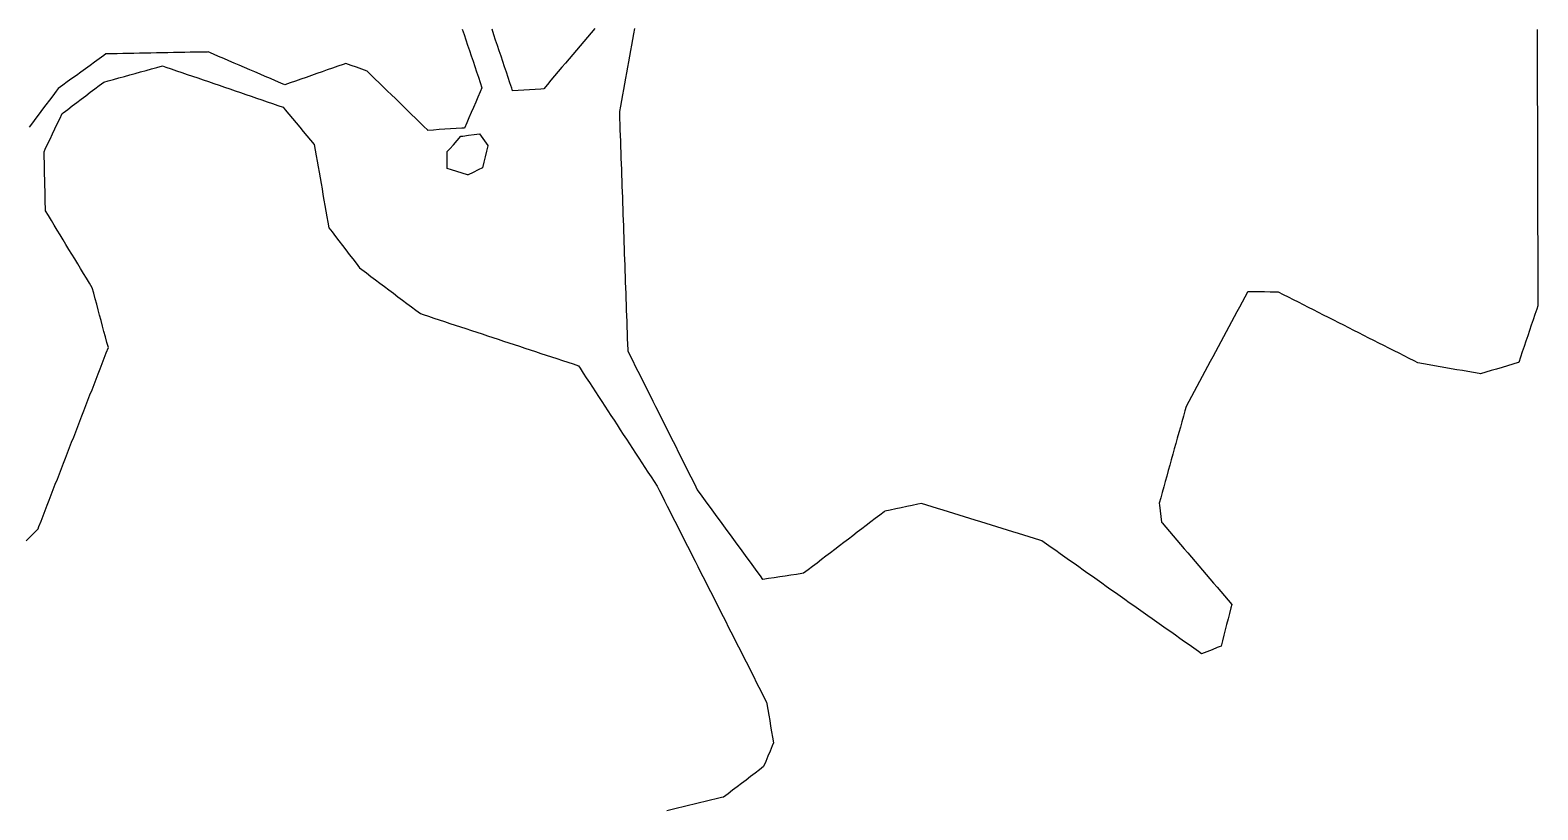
# Model space of a CAD drawing. Header units: millimetres. Extents: x 0 to 2762, y 6 to 2482.
# Drawn here: x 568.8 to 836.3, y 2108.5 to 2246.8 of the extents above; entities that cross this region are included whole.
import ezdxf

# ---------------------------------------------------------------- set-up
doc = ezdxf.new("R2010")
doc.units = ezdxf.units.MM
for name, color, linetype in [('ALL_HOLES', 1, 'Continuous'), ('ALL_ISLANDS', 7, 'Continuous'), ('OUTLINE_ISLAND_01', 7, 'Continuous'), ('OUTLINE_ISLAND_01_HOLE_147', 1, 'Continuous')]:
    doc.layers.add(name, color=color, linetype=linetype)

msp = doc.modelspace()

# ---------------------------------------------------------------- linework, layer by layer
at = {"layer": 'ALL_HOLES'}
msp.add_lwpolyline([(642.8152, 2222.2223), (642.8152, 2223.2223), (642.8152, 2224.2223), (642.8152, 2225.2223), (643.2406, 2225.7013), (643.9047, 2226.4489), (644.5688, 2227.1966), (645.2329, 2227.9442), (645.5709, 2227.9881), (646.5626, 2228.1168), (647.5542, 2228.2455), (648.5459, 2228.3742), (648.8435, 2227.9578), (649.425, 2227.1442), (650.0064, 2226.3306), (649.9881, 2226.2533), (649.7568, 2225.2804), (649.5256, 2224.3075), (649.2944, 2223.3346), (649.0631, 2222.3617), (648.2929, 2221.9868), (647.3937, 2221.5491), (646.4946, 2221.1115), (646.4145, 2221.1357), (645.4572, 2221.4247), (644.4998, 2221.7137), (643.5425, 2222.0027)], close=True, dxfattribs=at)
at = {"layer": 'ALL_ISLANDS'}
for points in [[(645.4759, 2246.974), (645.7926, 2246.0255), (646.1094, 2245.077), (646.4262, 2244.1285), (646.7429, 2243.18), (647.0597, 2242.2315), (647.3764, 2241.283), (647.6932, 2240.3345), (648.01, 2239.386), (648.3267, 2238.4375), (648.6435, 2237.489), (648.9603, 2236.5405), (648.6505, 2235.8248), (648.2532, 2234.9071), (647.856, 2233.9894), (647.4587, 2233.0717), (647.0615, 2232.154), (646.6642, 2231.2363), (646.267, 2230.3186), (645.8697, 2229.4009), (645.3719, 2229.37), (644.3738, 2229.3082), (643.3757, 2229.2463), (642.3777, 2229.1844), (641.3796, 2229.1226), (640.3815, 2229.0607), (639.3834, 2228.9989), (639.3384, 2229.0426), (638.6213, 2229.7397), (637.9043, 2230.4367), (637.1872, 2231.1337), (636.4702, 2231.8307), (635.7532, 2232.5278), (635.0361, 2233.2248), (634.3191, 2233.9218), (633.602, 2234.6189), (632.885, 2235.3159), (632.1679, 2236.0129), (631.4509, 2236.71), (630.7339, 2237.407), (630.0168, 2238.104), (629.2998, 2238.801), (628.5827, 2239.4981), (628.5824, 2239.4982), (627.6421, 2239.8386), (626.7019, 2240.1791), (625.7616, 2240.5195), (624.8213, 2240.8599), (624.3618, 2240.6998), (623.4175, 2240.3707), (622.4732, 2240.0415), (621.5289, 2239.7124), (620.5847, 2239.3833), (619.6404, 2239.0542), (618.6961, 2238.7251), (617.7518, 2238.3959), (616.8075, 2238.0668), (615.8632, 2237.7377), (614.9189, 2237.4086), (613.9746, 2237.0795), (613.2677, 2237.3824), (612.3485, 2237.7762), (611.4293, 2238.17), (610.5102, 2238.5639), (609.591, 2238.9577), (608.6718, 2239.3515), (607.7526, 2239.7454), (606.8334, 2240.1392), (605.9142, 2240.5331), (604.9951, 2240.9269), (604.0759, 2241.3207), (603.1567, 2241.7146), (602.2375, 2242.1084), (601.3183, 2242.5022), (600.3992, 2242.8961), (600.2172, 2242.8927), (599.2174, 2242.874), (598.2176, 2242.8553), (597.2177, 2242.8367), (596.2179, 2242.818), (595.2181, 2242.7993), (594.2183, 2242.7806), (593.2184, 2242.762), (592.2186, 2242.7433), (591.2188, 2242.7246), (590.219, 2242.706), (589.2191, 2242.6873), (588.2193, 2242.6686), (587.2195, 2242.6499), (586.2197, 2242.6313), (585.2198, 2242.6126), (584.22, 2242.5939), (583.2202, 2242.5752), (582.2204, 2242.5566), (581.8532, 2242.2891), (581.0449, 2241.7004), (580.2367, 2241.1116), (579.4284, 2240.5228), (578.6201, 2239.934), (577.8118, 2239.3452), (577.0035, 2238.7564), (576.1952, 2238.1676), (575.3869, 2237.5788), (574.5786, 2236.99), (573.7704, 2236.4012), (573.4113, 2235.925), (572.8094, 2235.1264), (572.2074, 2234.3279), (571.6055, 2233.5294), (571.0035, 2232.7309), (570.4015, 2231.9323), (569.7996, 2231.1338), (569.1976, 2230.3353), (568.5957, 2229.5367)], [(668.9658, 2247.0485), (668.3198, 2246.2852), (667.6738, 2245.5219), (667.0278, 2244.7585), (666.3818, 2243.9952), (665.7358, 2243.2318), (665.0898, 2242.4685), (664.4438, 2241.7052), (663.7978, 2240.9418), (663.1518, 2240.1785), (662.5058, 2239.4151), (661.8598, 2238.6518), (661.2138, 2237.8885), (660.5678, 2237.1251), (659.9218, 2236.3618), (659.4025, 2236.3302), (658.4043, 2236.2695), (657.4062, 2236.2088), (656.408, 2236.1481), (655.4098, 2236.0874), (654.4117, 2236.0267), (654.2562, 2236.4897), (653.9379, 2237.4377), (653.6197, 2238.3857), (653.3014, 2239.3337), (652.9831, 2240.2817), (652.6648, 2241.2297), (652.3465, 2242.1777), (652.0282, 2243.1257), (651.71, 2244.0737), (651.3917, 2245.0217), (651.0734, 2245.9697), (650.7551, 2246.9177)], [(836.1874, 2246.8962), (836.19, 2245.8962), (836.1925, 2244.8962), (836.1951, 2243.8962), (836.1977, 2242.8962), (836.2003, 2241.8962), (836.2029, 2240.8962), (836.2055, 2239.8962), (836.208, 2238.8962), (836.2106, 2237.8962), (836.2132, 2236.8962), (836.2158, 2235.8962), (836.2184, 2234.8962), (836.2209, 2233.8962), (836.2235, 2232.8962), (836.2261, 2231.8962), (836.2287, 2230.8962), (836.2313, 2229.8962), (836.2338, 2228.8962), (836.2364, 2227.8962), (836.239, 2226.8962), (836.2416, 2225.8962), (836.2442, 2224.8962), (836.2467, 2223.8962), (836.2493, 2222.8962), (836.2519, 2221.8962), (836.2545, 2220.8962), (836.2571, 2219.8962), (836.2596, 2218.8963), (836.2622, 2217.8963), (836.2648, 2216.8963), (836.2674, 2215.8963), (836.27, 2214.8963), (836.2725, 2213.8963), (836.2751, 2212.8963), (836.2777, 2211.8963), (836.2803, 2210.8963), (836.2829, 2209.8963), (836.2854, 2208.8963), (836.288, 2207.8963), (836.2906, 2206.8963), (836.2932, 2205.8963), (836.2958, 2204.8963), (836.2983, 2203.8963), (836.3009, 2202.8963), (836.3035, 2201.8963), (836.3061, 2200.8963), (836.3087, 2199.8963), (836.3112, 2198.8963), (836.3138, 2197.8963), (836.111, 2197.2951), (835.7912, 2196.3476), (835.4715, 2195.4001), (835.1517, 2194.4526), (834.832, 2193.5051), (834.5122, 2192.5576), (834.1925, 2191.6101), (833.8727, 2190.6626), (833.553, 2189.7151), (833.2332, 2188.7676), (832.9135, 2187.8201), (832.8363, 2187.7974), (831.8771, 2187.5147), (830.9178, 2187.232), (829.9586, 2186.9494), (828.9994, 2186.6667), (828.0402, 2186.3841), (827.081, 2186.1014), (826.1217, 2185.8188), (825.8811, 2185.8607), (824.8959, 2186.0323), (823.9108, 2186.204), (822.9256, 2186.3756), (821.9405, 2186.5472), (820.9553, 2186.7189), (819.9701, 2186.8905), (818.985, 2187.0622), (817.9998, 2187.2338), (817.0147, 2187.4054), (816.0295, 2187.5771), (815.0443, 2187.7487), (814.3602, 2188.0956), (813.4683, 2188.5478), (812.5764, 2189), (811.6845, 2189.4522), (810.7926, 2189.9044), (809.9007, 2190.3566), (809.0088, 2190.8089), (808.1169, 2191.2611), (807.2249, 2191.7133), (806.333, 2192.1655), (805.4411, 2192.6177), (804.5492, 2193.0699), (803.6573, 2193.5221), (802.7654, 2193.9743), (801.8735, 2194.4266), (800.9816, 2194.8788), (800.0897, 2195.331), (799.1978, 2195.7832), (798.3059, 2196.2354), (797.4139, 2196.6876), (796.522, 2197.1398), (795.6301, 2197.5921), (794.7382, 2198.0443), (793.8463, 2198.4965), (792.9544, 2198.9487), (792.0625, 2199.4009), (791.1706, 2199.8531), (790.2787, 2200.3053), (789.8294, 2200.311), (788.8294, 2200.3238), (787.8295, 2200.3365), (786.8296, 2200.3492), (785.8297, 2200.3619), (784.8298, 2200.3746), (784.7925, 2200.3052), (784.3194, 2199.4243), (783.8462, 2198.5433), (783.3731, 2197.6623), (782.8999, 2196.7813), (782.4268, 2195.9003), (781.9536, 2195.0193), (781.4805, 2194.1383), (781.0074, 2193.2573), (780.5342, 2192.3764), (780.0611, 2191.4954), (779.5879, 2190.6144), (779.1148, 2189.7334), (778.6416, 2188.8524), (778.1685, 2187.9714), (777.6954, 2187.0904), (777.2222, 2186.2095), (776.7491, 2185.3285), (776.2759, 2184.4475), (775.8028, 2183.5665), (775.3296, 2182.6855), (774.8565, 2181.8045), (774.3834, 2180.9235), (773.9102, 2180.0426), (773.6872, 2179.2415), (773.4191, 2178.2782), (773.1509, 2177.3148), (772.8827, 2176.3514), (772.6145, 2175.388), (772.3464, 2174.4247), (772.0782, 2173.4613), (771.81, 2172.4979), (771.5419, 2171.5346), (771.2737, 2170.5712), (771.0055, 2169.6078), (770.7373, 2168.6444), (770.4692, 2167.6811), (770.201, 2166.7177), (769.9328, 2165.7543), (769.6647, 2164.791), (769.3965, 2163.8276), (769.1283, 2162.8642), (769.173, 2162.4967), (769.2938, 2161.504), (769.4146, 2160.5113), (769.5353, 2159.5186), (769.6688, 2159.3621), (770.3173, 2158.6009), (770.9659, 2157.8397), (771.6144, 2157.0785), (772.263, 2156.3174), (772.9115, 2155.5562), (773.5601, 2154.795), (774.2086, 2154.0339), (774.8572, 2153.2727), (775.5057, 2152.5115), (776.1543, 2151.7503), (776.8028, 2150.9892), (777.4514, 2150.228), (778.0999, 2149.4668), (778.7485, 2148.7057), (779.397, 2147.9445), (780.0456, 2147.1833), (780.6941, 2146.4221), (781.3427, 2145.661), (781.9912, 2144.8998), (781.8354, 2144.2858), (781.5895, 2143.3165), (781.3436, 2142.3472), (781.0977, 2141.3779), (780.8517, 2140.4086), (780.6058, 2139.4393), (780.3599, 2138.47), (780.114, 2137.5008), (779.441, 2137.2422), (778.5076, 2136.8835), (777.5741, 2136.5248), (776.6407, 2136.1661), (776.0783, 2136.5634), (775.2615, 2137.1405), (774.4448, 2137.7175), (773.6281, 2138.2946), (772.8114, 2138.8716), (771.9947, 2139.4487), (771.178, 2140.0257), (770.3613, 2140.6028), (769.5446, 2141.1798), (768.7278, 2141.7569), (767.9111, 2142.3339), (767.0944, 2142.9109), (766.2777, 2143.488), (765.461, 2144.065), (764.6443, 2144.6421), (763.8276, 2145.2191), (763.0109, 2145.7962), (762.1942, 2146.3732), (761.3774, 2146.9503), (760.5607, 2147.5273), (759.744, 2148.1044), (758.9273, 2148.6814), (758.1106, 2149.2585), (757.2939, 2149.8355), (756.4772, 2150.4125), (755.6605, 2150.9896), (754.8437, 2151.5666), (754.027, 2152.1437), (753.2103, 2152.7207), (752.3936, 2153.2978), (751.5769, 2153.8748), (750.7602, 2154.4519), (749.9435, 2155.0289), (749.1268, 2155.606), (748.3101, 2156.183), (747.9569, 2156.2929), (747.0021, 2156.5901), (746.0472, 2156.8872), (745.0924, 2157.1843), (744.1376, 2157.4815), (743.1827, 2157.7786), (742.2279, 2158.0758), (741.2731, 2158.3729), (740.3182, 2158.6701), (739.3634, 2158.9672), (738.4086, 2159.2643), (737.4537, 2159.5615), (736.4989, 2159.8586), (735.5441, 2160.1558), (734.5892, 2160.4529), (733.6344, 2160.7501), (732.6796, 2161.0472), (731.7247, 2161.3443), (730.7699, 2161.6415), (729.8151, 2161.9386), (728.8602, 2162.2358), (727.9054, 2162.5329), (726.9506, 2162.8301), (726.2996, 2162.6905), (725.3218, 2162.481), (724.3441, 2162.2714), (723.3663, 2162.0619), (722.3885, 2161.8523), (721.4107, 2161.6427), (720.4329, 2161.4332), (720.334, 2161.3576), (719.5395, 2160.7504), (718.745, 2160.1432), (717.9504, 2159.536), (717.1559, 2158.9287), (716.3614, 2158.3215), (715.5668, 2157.7143), (714.7723, 2157.1071), (713.9778, 2156.4998), (713.1832, 2155.8926), (712.3887, 2155.2854), (711.5942, 2154.6782), (710.7997, 2154.0709), (710.0051, 2153.4637), (709.2106, 2152.8565), (708.4161, 2152.2493), (707.6215, 2151.6421), (706.827, 2151.0348), (706.0325, 2150.4276), (705.7468, 2150.3853), (704.7576, 2150.2388), (703.7684, 2150.0923), (702.7792, 2149.9457), (701.79, 2149.7992), (700.8008, 2149.6527), (699.8116, 2149.5062), (698.8224, 2149.3597), (698.3766, 2149.9699), (697.7867, 2150.7774), (697.1968, 2151.5848), (696.6069, 2152.3923), (696.0169, 2153.1998), (695.427, 2154.0072), (694.8371, 2154.8147), (694.2472, 2155.6222), (693.6573, 2156.4297), (693.0674, 2157.2371), (692.4775, 2158.0446), (691.8876, 2158.8521), (691.2977, 2159.6596), (690.7078, 2160.467), (690.1179, 2161.2745), (689.528, 2162.082), (688.9381, 2162.8894), (688.3482, 2163.6969), (687.7583, 2164.5044), (687.1684, 2165.3119), (686.9828, 2165.6823), (686.5348, 2166.5764), (686.0869, 2167.4705), (685.639, 2168.3645), (685.1911, 2169.2586), (684.7431, 2170.1527), (684.2952, 2171.0467), (683.8473, 2171.9408), (683.3994, 2172.8349), (682.9514, 2173.729), (682.5035, 2174.623), (682.0556, 2175.5171), (681.6077, 2176.4112), (681.1597, 2177.3052), (680.7118, 2178.1993), (680.2639, 2179.0934), (679.816, 2179.9875), (679.368, 2180.8815), (678.9201, 2181.7756), (678.4722, 2182.6697), (678.0243, 2183.5637), (677.5763, 2184.4578), (677.1284, 2185.3519), (676.6805, 2186.246), (676.2326, 2187.14), (675.7847, 2188.0341), (675.3367, 2188.9282), (674.8888, 2189.8222), (674.8794, 2190.0906), (674.8445, 2191.09), (674.8095, 2192.0894), (674.7745, 2193.0888), (674.7396, 2194.0882), (674.7046, 2195.0876), (674.6697, 2196.0869), (674.6347, 2197.0863), (674.5998, 2198.0857), (674.5648, 2199.0851), (674.5299, 2200.0845), (674.4949, 2201.0839), (674.4599, 2202.0833), (674.425, 2203.0827), (674.39, 2204.0821), (674.3551, 2205.0814), (674.3201, 2206.0808), (674.2852, 2207.0802), (674.2502, 2208.0796), (674.2152, 2209.079), (674.1803, 2210.0784), (674.1453, 2211.0778), (674.1104, 2212.0772), (674.0754, 2213.0766), (674.0405, 2214.0759), (674.0055, 2215.0753), (673.9706, 2216.0747), (673.9356, 2217.0741), (673.9006, 2218.0735), (673.8657, 2219.0729), (673.8307, 2220.0723), (673.7958, 2221.0717), (673.7608, 2222.0711), (673.7259, 2223.0704), (673.6909, 2224.0698), (673.6559, 2225.0692), (673.621, 2226.0686), (673.586, 2227.068), (673.5511, 2228.0674), (673.5161, 2229.0668), (673.4812, 2230.0662), (673.4462, 2231.0656), (673.4113, 2232.0649), (673.4571, 2232.3211), (673.6331, 2233.3055), (673.8091, 2234.2899), (673.9851, 2235.2743), (674.1611, 2236.2587), (674.3371, 2237.243), (674.5131, 2238.2274), (674.6891, 2239.2118), (674.8651, 2240.1962), (675.0411, 2241.1806), (675.2172, 2242.165), (675.3932, 2243.1494), (675.5692, 2244.1338), (675.7452, 2245.1182), (675.9212, 2246.1025), (676.0972, 2247.0869)], [(568.1057, 2156.1955), (568.8055, 2156.9098), (569.5053, 2157.6242), (570.2051, 2158.3385), (570.3686, 2158.7597), (570.7305, 2159.6919), (571.0924, 2160.6241), (571.4544, 2161.5563), (571.8163, 2162.4885), (572.1782, 2163.4207), (572.5401, 2164.3529), (572.9021, 2165.2851), (573.264, 2166.2173), (573.6259, 2167.1495), (573.9878, 2168.0817), (574.3498, 2169.0139), (574.7117, 2169.9462), (575.0736, 2170.8784), (575.4356, 2171.8106), (575.7975, 2172.7428), (576.1594, 2173.675), (576.5213, 2174.6072), (576.8833, 2175.5394), (577.2452, 2176.4716), (577.6071, 2177.4038), (577.969, 2178.336), (578.331, 2179.2682), (578.6929, 2180.2004), (579.0548, 2181.1326), (579.4168, 2182.0648), (579.7787, 2182.997), (580.1406, 2183.9293), (580.5025, 2184.8615), (580.8645, 2185.7937), (581.2264, 2186.7259), (581.5883, 2187.6581), (581.9502, 2188.5903), (582.3122, 2189.5225), (582.6741, 2190.4547), (582.4208, 2191.3982), (582.1614, 2192.364), (581.9021, 2193.3298), (581.6428, 2194.2956), (581.3835, 2195.2613), (581.1242, 2196.2271), (580.8648, 2197.1929), (580.6055, 2198.1587), (580.3462, 2199.1245), (580.0869, 2200.0903), (579.8276, 2201.0561), (579.3097, 2201.909), (578.7908, 2202.7638), (578.2719, 2203.6187), (577.7529, 2204.4735), (577.234, 2205.3283), (576.715, 2206.1831), (576.1961, 2207.0379), (575.6771, 2207.8927), (575.1582, 2208.7475), (574.6392, 2209.6023), (574.1203, 2210.4571), (573.6013, 2211.3119), (573.0824, 2212.1667), (572.5634, 2213.0215), (572.0445, 2213.8763), (571.5255, 2214.7311), (571.5138, 2215.2205), (571.4897, 2216.2202), (571.4657, 2217.2199), (571.4417, 2218.2196), (571.4176, 2219.2193), (571.3936, 2220.219), (571.3695, 2221.2187), (571.3455, 2222.2184), (571.3215, 2223.2182), (571.2974, 2224.2179), (571.2734, 2225.2176), (571.4737, 2225.6404), (571.9019, 2226.5442), (572.33, 2227.4479), (572.7581, 2228.3516), (573.1862, 2229.2553), (573.6144, 2230.159), (574.0425, 2231.0627), (574.4706, 2231.9665), (574.677, 2232.1227), (575.4742, 2232.7263), (576.2715, 2233.33), (577.0688, 2233.9336), (577.866, 2234.5373), (578.6633, 2235.1409), (579.4605, 2235.7445), (580.2578, 2236.3482), (581.055, 2236.9518), (581.8523, 2237.5555), (582.6247, 2237.7694), (583.5884, 2238.0364), (584.5521, 2238.3034), (585.5158, 2238.5704), (586.4795, 2238.8373), (587.4432, 2239.1043), (588.4069, 2239.3713), (589.3706, 2239.6383), (590.3343, 2239.9052), (591.298, 2240.1722), (592.2617, 2240.4392), (592.883, 2240.2267), (593.8292, 2239.903), (594.7754, 2239.5794), (595.7215, 2239.2558), (596.6677, 2238.9322), (597.6139, 2238.6085), (598.5601, 2238.2849), (599.5063, 2237.9613), (600.4525, 2237.6377), (601.3987, 2237.314), (602.3448, 2236.9904), (603.291, 2236.6668), (604.2372, 2236.3431), (605.1834, 2236.0195), (606.1296, 2235.6959), (607.0758, 2235.3723), (608.0219, 2235.0486), (608.9681, 2234.725), (609.9143, 2234.4014), (610.8605, 2234.0777), (611.8067, 2233.7541), (612.7529, 2233.4305), (613.699, 2233.1069), (614.072, 2232.6573), (614.7106, 2231.8877), (615.3491, 2231.1181), (615.9876, 2230.3485), (616.6262, 2229.579), (617.2647, 2228.8094), (617.9032, 2228.0398), (618.5418, 2227.2702), (619.1803, 2226.5006), (619.1845, 2226.4769), (619.3593, 2225.4923), (619.5342, 2224.5077), (619.709, 2223.5231), (619.8839, 2222.5385), (620.0587, 2221.5539), (620.2335, 2220.5693), (620.4084, 2219.5847), (620.5832, 2218.6001), (620.7581, 2217.6155), (620.9329, 2216.6309), (621.1077, 2215.6463), (621.2826, 2214.6617), (621.4574, 2213.6771), (621.6322, 2212.6925), (621.8071, 2211.7079), (622.3739, 2210.9692), (622.9827, 2210.1758), (623.5915, 2209.3825), (624.2002, 2208.5891), (624.809, 2207.7958), (625.4177, 2207.0024), (626.0265, 2206.209), (626.6352, 2205.4157), (627.244, 2204.6223), (627.6675, 2204.3035), (628.4664, 2203.702), (629.2653, 2203.1005), (630.0642, 2202.499), (630.8631, 2201.8976), (631.662, 2201.2961), (632.4609, 2200.6946), (633.2598, 2200.0932), (634.0587, 2199.4917), (634.8576, 2198.8902), (635.6565, 2198.2888), (636.4554, 2197.6873), (637.2543, 2197.0858), (638.0532, 2196.4844), (638.5336, 2196.3261), (639.4835, 2196.0134), (640.4333, 2195.7006), (641.3831, 2195.3878), (642.3329, 2195.075), (643.2828, 2194.7622), (644.2326, 2194.4494), (645.1824, 2194.1366), (646.1322, 2193.8238), (647.082, 2193.511), (648.0319, 2193.1982), (648.9817, 2192.8855), (649.9315, 2192.5727), (650.8813, 2192.2599), (651.8312, 2191.9471), (652.781, 2191.6343), (653.7308, 2191.3215), (654.6806, 2191.0087), (655.6304, 2190.6959), (656.5803, 2190.3831), (657.5301, 2190.0703), (658.4799, 2189.7576), (659.4297, 2189.4448), (660.3796, 2189.132), (661.3294, 2188.8192), (662.2792, 2188.5064), (663.229, 2188.1936), (664.1788, 2187.8808), (665.1287, 2187.568), (666.0785, 2187.2552), (666.3834, 2186.7884), (666.9303, 2185.9512), (667.4772, 2185.114), (668.0241, 2184.2768), (668.571, 2183.4396), (669.1179, 2182.6025), (669.6648, 2181.7653), (670.2117, 2180.9281), (670.7586, 2180.0909), (671.3055, 2179.2537), (671.8524, 2178.4165), (672.3993, 2177.5793), (672.9462, 2176.7421), (673.4932, 2175.9049), (674.0401, 2175.0677), (674.587, 2174.2305), (675.1339, 2173.3933), (675.6808, 2172.5561), (676.2277, 2171.7189), (676.7746, 2170.8817), (677.3215, 2170.0445), (677.8684, 2169.2073), (678.4153, 2168.3701), (678.9622, 2167.5329), (679.5091, 2166.6957), (680.056, 2165.8585), (680.4682, 2165.0451), (680.9202, 2164.1531), (681.3723, 2163.2611), (681.8243, 2162.3691), (682.2763, 2161.4771), (682.7284, 2160.5851), (683.1804, 2159.6931), (683.6325, 2158.8011), (684.0845, 2157.9091), (684.5365, 2157.0171), (684.9886, 2156.1251), (685.4406, 2155.2331), (685.8927, 2154.3411), (686.3447, 2153.4491), (686.7968, 2152.5571), (687.2488, 2151.6651), (687.7008, 2150.7731), (688.1529, 2149.8811), (688.6049, 2148.9891), (689.057, 2148.0971), (689.509, 2147.2051), (689.961, 2146.3131), (690.4131, 2145.4211), (690.8651, 2144.5291), (691.3172, 2143.6371), (691.7692, 2142.7451), (692.2212, 2141.8532), (692.6733, 2140.9612), (693.1253, 2140.0692), (693.5774, 2139.1772), (694.0294, 2138.2852), (694.4814, 2137.3932), (694.9335, 2136.5012), (695.3855, 2135.6092), (695.8376, 2134.7172), (696.2896, 2133.8252), (696.7416, 2132.9332), (697.1937, 2132.0412), (697.6457, 2131.1492), (698.0978, 2130.2572), (698.5498, 2129.3652), (699.0018, 2128.4732), (699.4539, 2127.5812), (699.5097, 2127.2553), (699.6785, 2126.2697), (699.8473, 2125.284), (700.0161, 2124.2984), (700.1849, 2123.3127), (700.3537, 2122.3271), (700.5224, 2121.3414), (700.6912, 2120.3558), (700.4743, 2119.8313), (700.092, 2118.9073), (699.7097, 2117.9832), (699.3275, 2117.0592), (698.9452, 2116.1351), (698.2091, 2115.5744), (697.4136, 2114.9684), (696.6182, 2114.3624), (695.8227, 2113.7564), (695.0272, 2113.1504), (694.2318, 2112.5444), (693.4363, 2111.9384), (692.6408, 2111.3325), (691.8453, 2110.7265), (691.4685, 2110.6366), (690.4958, 2110.4045), (689.5231, 2110.1724), (688.5504, 2109.9404), (687.5777, 2109.7083), (686.605, 2109.4762), (685.6323, 2109.2442), (684.6596, 2109.0121), (683.6869, 2108.78), (682.7142, 2108.548), (681.7415, 2108.3159)]]:
    msp.add_lwpolyline(points, dxfattribs=at)
at = {"layer": 'OUTLINE_ISLAND_01'}
for points in [[(645.4759, 2246.974), (645.7926, 2246.0255), (646.1094, 2245.077), (646.4262, 2244.1285), (646.7429, 2243.18), (647.0597, 2242.2315), (647.3764, 2241.283), (647.6932, 2240.3345), (648.01, 2239.386), (648.3267, 2238.4375), (648.6435, 2237.489), (648.9603, 2236.5405), (648.6505, 2235.8248), (648.2532, 2234.9071), (647.856, 2233.9894), (647.4587, 2233.0717), (647.0615, 2232.154), (646.6642, 2231.2363), (646.267, 2230.3186), (645.8697, 2229.4009), (645.3719, 2229.37), (644.3738, 2229.3082), (643.3757, 2229.2463), (642.3777, 2229.1844), (641.3796, 2229.1226), (640.3815, 2229.0607), (639.3834, 2228.9989), (639.3384, 2229.0426), (638.6213, 2229.7397), (637.9043, 2230.4367), (637.1872, 2231.1337), (636.4702, 2231.8307), (635.7532, 2232.5278), (635.0361, 2233.2248), (634.3191, 2233.9218), (633.602, 2234.6189), (632.885, 2235.3159), (632.1679, 2236.0129), (631.4509, 2236.71), (630.7339, 2237.407), (630.0168, 2238.104), (629.2998, 2238.801), (628.5827, 2239.4981), (628.5824, 2239.4982), (627.6421, 2239.8386), (626.7019, 2240.1791), (625.7616, 2240.5195), (624.8213, 2240.8599), (624.3618, 2240.6998), (623.4175, 2240.3707), (622.4732, 2240.0415), (621.5289, 2239.7124), (620.5847, 2239.3833), (619.6404, 2239.0542), (618.6961, 2238.7251), (617.7518, 2238.3959), (616.8075, 2238.0668), (615.8632, 2237.7377), (614.9189, 2237.4086), (613.9746, 2237.0795), (613.2677, 2237.3824), (612.3485, 2237.7762), (611.4293, 2238.17), (610.5102, 2238.5639), (609.591, 2238.9577), (608.6718, 2239.3515), (607.7526, 2239.7454), (606.8334, 2240.1392), (605.9142, 2240.5331), (604.9951, 2240.9269), (604.0759, 2241.3207), (603.1567, 2241.7146), (602.2375, 2242.1084), (601.3183, 2242.5022), (600.3992, 2242.8961), (600.2172, 2242.8927), (599.2174, 2242.874), (598.2176, 2242.8553), (597.2177, 2242.8367), (596.2179, 2242.818), (595.2181, 2242.7993), (594.2183, 2242.7806), (593.2184, 2242.762), (592.2186, 2242.7433), (591.2188, 2242.7246), (590.219, 2242.706), (589.2191, 2242.6873), (588.2193, 2242.6686), (587.2195, 2242.6499), (586.2197, 2242.6313), (585.2198, 2242.6126), (584.22, 2242.5939), (583.2202, 2242.5752), (582.2204, 2242.5566), (581.8532, 2242.2891), (581.0449, 2241.7004), (580.2367, 2241.1116), (579.4284, 2240.5228), (578.6201, 2239.934), (577.8118, 2239.3452), (577.0035, 2238.7564), (576.1952, 2238.1676), (575.3869, 2237.5788), (574.5786, 2236.99), (573.7704, 2236.4012), (573.4113, 2235.925), (572.8094, 2235.1264), (572.2074, 2234.3279), (571.6055, 2233.5294), (571.0035, 2232.7309), (570.4015, 2231.9323), (569.7996, 2231.1338), (569.1976, 2230.3353), (568.5957, 2229.5367)], [(668.9658, 2247.0485), (668.3198, 2246.2852), (667.6738, 2245.5219), (667.0278, 2244.7585), (666.3818, 2243.9952), (665.7358, 2243.2318), (665.0898, 2242.4685), (664.4438, 2241.7052), (663.7978, 2240.9418), (663.1518, 2240.1785), (662.5058, 2239.4151), (661.8598, 2238.6518), (661.2138, 2237.8885), (660.5678, 2237.1251), (659.9218, 2236.3618), (659.4025, 2236.3302), (658.4043, 2236.2695), (657.4062, 2236.2088), (656.408, 2236.1481), (655.4098, 2236.0874), (654.4117, 2236.0267), (654.2562, 2236.4897), (653.9379, 2237.4377), (653.6197, 2238.3857), (653.3014, 2239.3337), (652.9831, 2240.2817), (652.6648, 2241.2297), (652.3465, 2242.1777), (652.0282, 2243.1257), (651.71, 2244.0737), (651.3917, 2245.0217), (651.0734, 2245.9697), (650.7551, 2246.9177)], [(836.1874, 2246.8962), (836.19, 2245.8962), (836.1925, 2244.8962), (836.1951, 2243.8962), (836.1977, 2242.8962), (836.2003, 2241.8962), (836.2029, 2240.8962), (836.2055, 2239.8962), (836.208, 2238.8962), (836.2106, 2237.8962), (836.2132, 2236.8962), (836.2158, 2235.8962), (836.2184, 2234.8962), (836.2209, 2233.8962), (836.2235, 2232.8962), (836.2261, 2231.8962), (836.2287, 2230.8962), (836.2313, 2229.8962), (836.2338, 2228.8962), (836.2364, 2227.8962), (836.239, 2226.8962), (836.2416, 2225.8962), (836.2442, 2224.8962), (836.2467, 2223.8962), (836.2493, 2222.8962), (836.2519, 2221.8962), (836.2545, 2220.8962), (836.2571, 2219.8962), (836.2596, 2218.8963), (836.2622, 2217.8963), (836.2648, 2216.8963), (836.2674, 2215.8963), (836.27, 2214.8963), (836.2725, 2213.8963), (836.2751, 2212.8963), (836.2777, 2211.8963), (836.2803, 2210.8963), (836.2829, 2209.8963), (836.2854, 2208.8963), (836.288, 2207.8963), (836.2906, 2206.8963), (836.2932, 2205.8963), (836.2958, 2204.8963), (836.2983, 2203.8963), (836.3009, 2202.8963), (836.3035, 2201.8963), (836.3061, 2200.8963), (836.3087, 2199.8963), (836.3112, 2198.8963), (836.3138, 2197.8963), (836.111, 2197.2951), (835.7912, 2196.3476), (835.4715, 2195.4001), (835.1517, 2194.4526), (834.832, 2193.5051), (834.5122, 2192.5576), (834.1925, 2191.6101), (833.8727, 2190.6626), (833.553, 2189.7151), (833.2332, 2188.7676), (832.9135, 2187.8201), (832.8363, 2187.7974), (831.8771, 2187.5147), (830.9178, 2187.232), (829.9586, 2186.9494), (828.9994, 2186.6667), (828.0402, 2186.3841), (827.081, 2186.1014), (826.1217, 2185.8188), (825.8811, 2185.8607), (824.8959, 2186.0323), (823.9108, 2186.204), (822.9256, 2186.3756), (821.9405, 2186.5472), (820.9553, 2186.7189), (819.9701, 2186.8905), (818.985, 2187.0622), (817.9998, 2187.2338), (817.0147, 2187.4054), (816.0295, 2187.5771), (815.0443, 2187.7487), (814.3602, 2188.0956), (813.4683, 2188.5478), (812.5764, 2189), (811.6845, 2189.4522), (810.7926, 2189.9044), (809.9007, 2190.3566), (809.0088, 2190.8089), (808.1169, 2191.2611), (807.2249, 2191.7133), (806.333, 2192.1655), (805.4411, 2192.6177), (804.5492, 2193.0699), (803.6573, 2193.5221), (802.7654, 2193.9743), (801.8735, 2194.4266), (800.9816, 2194.8788), (800.0897, 2195.331), (799.1978, 2195.7832), (798.3059, 2196.2354), (797.4139, 2196.6876), (796.522, 2197.1398), (795.6301, 2197.5921), (794.7382, 2198.0443), (793.8463, 2198.4965), (792.9544, 2198.9487), (792.0625, 2199.4009), (791.1706, 2199.8531), (790.2787, 2200.3053), (789.8294, 2200.311), (788.8294, 2200.3238), (787.8295, 2200.3365), (786.8296, 2200.3492), (785.8297, 2200.3619), (784.8298, 2200.3746), (784.7925, 2200.3052), (784.3194, 2199.4243), (783.8462, 2198.5433), (783.3731, 2197.6623), (782.8999, 2196.7813), (782.4268, 2195.9003), (781.9536, 2195.0193), (781.4805, 2194.1383), (781.0074, 2193.2573), (780.5342, 2192.3764), (780.0611, 2191.4954), (779.5879, 2190.6144), (779.1148, 2189.7334), (778.6416, 2188.8524), (778.1685, 2187.9714), (777.6954, 2187.0904), (777.2222, 2186.2095), (776.7491, 2185.3285), (776.2759, 2184.4475), (775.8028, 2183.5665), (775.3296, 2182.6855), (774.8565, 2181.8045), (774.3834, 2180.9235), (773.9102, 2180.0426), (773.6872, 2179.2415), (773.4191, 2178.2782), (773.1509, 2177.3148), (772.8827, 2176.3514), (772.6145, 2175.388), (772.3464, 2174.4247), (772.0782, 2173.4613), (771.81, 2172.4979), (771.5419, 2171.5346), (771.2737, 2170.5712), (771.0055, 2169.6078), (770.7373, 2168.6444), (770.4692, 2167.6811), (770.201, 2166.7177), (769.9328, 2165.7543), (769.6647, 2164.791), (769.3965, 2163.8276), (769.1283, 2162.8642), (769.173, 2162.4967), (769.2938, 2161.504), (769.4146, 2160.5113), (769.5353, 2159.5186), (769.6688, 2159.3621), (770.3173, 2158.6009), (770.9659, 2157.8397), (771.6144, 2157.0785), (772.263, 2156.3174), (772.9115, 2155.5562), (773.5601, 2154.795), (774.2086, 2154.0339), (774.8572, 2153.2727), (775.5057, 2152.5115), (776.1543, 2151.7503), (776.8028, 2150.9892), (777.4514, 2150.228), (778.0999, 2149.4668), (778.7485, 2148.7057), (779.397, 2147.9445), (780.0456, 2147.1833), (780.6941, 2146.4221), (781.3427, 2145.661), (781.9912, 2144.8998), (781.8354, 2144.2858), (781.5895, 2143.3165), (781.3436, 2142.3472), (781.0977, 2141.3779), (780.8517, 2140.4086), (780.6058, 2139.4393), (780.3599, 2138.47), (780.114, 2137.5008), (779.441, 2137.2422), (778.5076, 2136.8835), (777.5741, 2136.5248), (776.6407, 2136.1661), (776.0783, 2136.5634), (775.2615, 2137.1405), (774.4448, 2137.7175), (773.6281, 2138.2946), (772.8114, 2138.8716), (771.9947, 2139.4487), (771.178, 2140.0257), (770.3613, 2140.6028), (769.5446, 2141.1798), (768.7278, 2141.7569), (767.9111, 2142.3339), (767.0944, 2142.9109), (766.2777, 2143.488), (765.461, 2144.065), (764.6443, 2144.6421), (763.8276, 2145.2191), (763.0109, 2145.7962), (762.1942, 2146.3732), (761.3774, 2146.9503), (760.5607, 2147.5273), (759.744, 2148.1044), (758.9273, 2148.6814), (758.1106, 2149.2585), (757.2939, 2149.8355), (756.4772, 2150.4125), (755.6605, 2150.9896), (754.8437, 2151.5666), (754.027, 2152.1437), (753.2103, 2152.7207), (752.3936, 2153.2978), (751.5769, 2153.8748), (750.7602, 2154.4519), (749.9435, 2155.0289), (749.1268, 2155.606), (748.3101, 2156.183), (747.9569, 2156.2929), (747.0021, 2156.5901), (746.0472, 2156.8872), (745.0924, 2157.1843), (744.1376, 2157.4815), (743.1827, 2157.7786), (742.2279, 2158.0758), (741.2731, 2158.3729), (740.3182, 2158.6701), (739.3634, 2158.9672), (738.4086, 2159.2643), (737.4537, 2159.5615), (736.4989, 2159.8586), (735.5441, 2160.1558), (734.5892, 2160.4529), (733.6344, 2160.7501), (732.6796, 2161.0472), (731.7247, 2161.3443), (730.7699, 2161.6415), (729.8151, 2161.9386), (728.8602, 2162.2358), (727.9054, 2162.5329), (726.9506, 2162.8301), (726.2996, 2162.6905), (725.3218, 2162.481), (724.3441, 2162.2714), (723.3663, 2162.0619), (722.3885, 2161.8523), (721.4107, 2161.6427), (720.4329, 2161.4332), (720.334, 2161.3576), (719.5395, 2160.7504), (718.745, 2160.1432), (717.9504, 2159.536), (717.1559, 2158.9287), (716.3614, 2158.3215), (715.5668, 2157.7143), (714.7723, 2157.1071), (713.9778, 2156.4998), (713.1832, 2155.8926), (712.3887, 2155.2854), (711.5942, 2154.6782), (710.7997, 2154.0709), (710.0051, 2153.4637), (709.2106, 2152.8565), (708.4161, 2152.2493), (707.6215, 2151.6421), (706.827, 2151.0348), (706.0325, 2150.4276), (705.7468, 2150.3853), (704.7576, 2150.2388), (703.7684, 2150.0923), (702.7792, 2149.9457), (701.79, 2149.7992), (700.8008, 2149.6527), (699.8116, 2149.5062), (698.8224, 2149.3597), (698.3766, 2149.9699), (697.7867, 2150.7774), (697.1968, 2151.5848), (696.6069, 2152.3923), (696.0169, 2153.1998), (695.427, 2154.0072), (694.8371, 2154.8147), (694.2472, 2155.6222), (693.6573, 2156.4297), (693.0674, 2157.2371), (692.4775, 2158.0446), (691.8876, 2158.8521), (691.2977, 2159.6596), (690.7078, 2160.467), (690.1179, 2161.2745), (689.528, 2162.082), (688.9381, 2162.8894), (688.3482, 2163.6969), (687.7583, 2164.5044), (687.1684, 2165.3119), (686.9828, 2165.6823), (686.5348, 2166.5764), (686.0869, 2167.4705), (685.639, 2168.3645), (685.1911, 2169.2586), (684.7431, 2170.1527), (684.2952, 2171.0467), (683.8473, 2171.9408), (683.3994, 2172.8349), (682.9514, 2173.729), (682.5035, 2174.623), (682.0556, 2175.5171), (681.6077, 2176.4112), (681.1597, 2177.3052), (680.7118, 2178.1993), (680.2639, 2179.0934), (679.816, 2179.9875), (679.368, 2180.8815), (678.9201, 2181.7756), (678.4722, 2182.6697), (678.0243, 2183.5637), (677.5763, 2184.4578), (677.1284, 2185.3519), (676.6805, 2186.246), (676.2326, 2187.14), (675.7847, 2188.0341), (675.3367, 2188.9282), (674.8888, 2189.8222), (674.8794, 2190.0906), (674.8445, 2191.09), (674.8095, 2192.0894), (674.7745, 2193.0888), (674.7396, 2194.0882), (674.7046, 2195.0876), (674.6697, 2196.0869), (674.6347, 2197.0863), (674.5998, 2198.0857), (674.5648, 2199.0851), (674.5299, 2200.0845), (674.4949, 2201.0839), (674.4599, 2202.0833), (674.425, 2203.0827), (674.39, 2204.0821), (674.3551, 2205.0814), (674.3201, 2206.0808), (674.2852, 2207.0802), (674.2502, 2208.0796), (674.2152, 2209.079), (674.1803, 2210.0784), (674.1453, 2211.0778), (674.1104, 2212.0772), (674.0754, 2213.0766), (674.0405, 2214.0759), (674.0055, 2215.0753), (673.9706, 2216.0747), (673.9356, 2217.0741), (673.9006, 2218.0735), (673.8657, 2219.0729), (673.8307, 2220.0723), (673.7958, 2221.0717), (673.7608, 2222.0711), (673.7259, 2223.0704), (673.6909, 2224.0698), (673.6559, 2225.0692), (673.621, 2226.0686), (673.586, 2227.068), (673.5511, 2228.0674), (673.5161, 2229.0668), (673.4812, 2230.0662), (673.4462, 2231.0656), (673.4113, 2232.0649), (673.4571, 2232.3211), (673.6331, 2233.3055), (673.8091, 2234.2899), (673.9851, 2235.2743), (674.1611, 2236.2587), (674.3371, 2237.243), (674.5131, 2238.2274), (674.6891, 2239.2118), (674.8651, 2240.1962), (675.0411, 2241.1806), (675.2172, 2242.165), (675.3932, 2243.1494), (675.5692, 2244.1338), (675.7452, 2245.1182), (675.9212, 2246.1025), (676.0972, 2247.0869)], [(568.1057, 2156.1955), (568.8055, 2156.9098), (569.5053, 2157.6242), (570.2051, 2158.3385), (570.3686, 2158.7597), (570.7305, 2159.6919), (571.0924, 2160.6241), (571.4544, 2161.5563), (571.8163, 2162.4885), (572.1782, 2163.4207), (572.5401, 2164.3529), (572.9021, 2165.2851), (573.264, 2166.2173), (573.6259, 2167.1495), (573.9878, 2168.0817), (574.3498, 2169.0139), (574.7117, 2169.9462), (575.0736, 2170.8784), (575.4356, 2171.8106), (575.7975, 2172.7428), (576.1594, 2173.675), (576.5213, 2174.6072), (576.8833, 2175.5394), (577.2452, 2176.4716), (577.6071, 2177.4038), (577.969, 2178.336), (578.331, 2179.2682), (578.6929, 2180.2004), (579.0548, 2181.1326), (579.4168, 2182.0648), (579.7787, 2182.997), (580.1406, 2183.9293), (580.5025, 2184.8615), (580.8645, 2185.7937), (581.2264, 2186.7259), (581.5883, 2187.6581), (581.9502, 2188.5903), (582.3122, 2189.5225), (582.6741, 2190.4547), (582.4208, 2191.3982), (582.1614, 2192.364), (581.9021, 2193.3298), (581.6428, 2194.2956), (581.3835, 2195.2613), (581.1242, 2196.2271), (580.8648, 2197.1929), (580.6055, 2198.1587), (580.3462, 2199.1245), (580.0869, 2200.0903), (579.8276, 2201.0561), (579.3097, 2201.909), (578.7908, 2202.7638), (578.2719, 2203.6187), (577.7529, 2204.4735), (577.234, 2205.3283), (576.715, 2206.1831), (576.1961, 2207.0379), (575.6771, 2207.8927), (575.1582, 2208.7475), (574.6392, 2209.6023), (574.1203, 2210.4571), (573.6013, 2211.3119), (573.0824, 2212.1667), (572.5634, 2213.0215), (572.0445, 2213.8763), (571.5255, 2214.7311), (571.5138, 2215.2205), (571.4897, 2216.2202), (571.4657, 2217.2199), (571.4417, 2218.2196), (571.4176, 2219.2193), (571.3936, 2220.219), (571.3695, 2221.2187), (571.3455, 2222.2184), (571.3215, 2223.2182), (571.2974, 2224.2179), (571.2734, 2225.2176), (571.4737, 2225.6404), (571.9019, 2226.5442), (572.33, 2227.4479), (572.7581, 2228.3516), (573.1862, 2229.2553), (573.6144, 2230.159), (574.0425, 2231.0627), (574.4706, 2231.9665), (574.677, 2232.1227), (575.4742, 2232.7263), (576.2715, 2233.33), (577.0688, 2233.9336), (577.866, 2234.5373), (578.6633, 2235.1409), (579.4605, 2235.7445), (580.2578, 2236.3482), (581.055, 2236.9518), (581.8523, 2237.5555), (582.6247, 2237.7694), (583.5884, 2238.0364), (584.5521, 2238.3034), (585.5158, 2238.5704), (586.4795, 2238.8373), (587.4432, 2239.1043), (588.4069, 2239.3713), (589.3706, 2239.6383), (590.3343, 2239.9052), (591.298, 2240.1722), (592.2617, 2240.4392), (592.883, 2240.2267), (593.8292, 2239.903), (594.7754, 2239.5794), (595.7215, 2239.2558), (596.6677, 2238.9322), (597.6139, 2238.6085), (598.5601, 2238.2849), (599.5063, 2237.9613), (600.4525, 2237.6377), (601.3987, 2237.314), (602.3448, 2236.9904), (603.291, 2236.6668), (604.2372, 2236.3431), (605.1834, 2236.0195), (606.1296, 2235.6959), (607.0758, 2235.3723), (608.0219, 2235.0486), (608.9681, 2234.725), (609.9143, 2234.4014), (610.8605, 2234.0777), (611.8067, 2233.7541), (612.7529, 2233.4305), (613.699, 2233.1069), (614.072, 2232.6573), (614.7106, 2231.8877), (615.3491, 2231.1181), (615.9876, 2230.3485), (616.6262, 2229.579), (617.2647, 2228.8094), (617.9032, 2228.0398), (618.5418, 2227.2702), (619.1803, 2226.5006), (619.1845, 2226.4769), (619.3593, 2225.4923), (619.5342, 2224.5077), (619.709, 2223.5231), (619.8839, 2222.5385), (620.0587, 2221.5539), (620.2335, 2220.5693), (620.4084, 2219.5847), (620.5832, 2218.6001), (620.7581, 2217.6155), (620.9329, 2216.6309), (621.1077, 2215.6463), (621.2826, 2214.6617), (621.4574, 2213.6771), (621.6322, 2212.6925), (621.8071, 2211.7079), (622.3739, 2210.9692), (622.9827, 2210.1758), (623.5915, 2209.3825), (624.2002, 2208.5891), (624.809, 2207.7958), (625.4177, 2207.0024), (626.0265, 2206.209), (626.6352, 2205.4157), (627.244, 2204.6223), (627.6675, 2204.3035), (628.4664, 2203.702), (629.2653, 2203.1005), (630.0642, 2202.499), (630.8631, 2201.8976), (631.662, 2201.2961), (632.4609, 2200.6946), (633.2598, 2200.0932), (634.0587, 2199.4917), (634.8576, 2198.8902), (635.6565, 2198.2888), (636.4554, 2197.6873), (637.2543, 2197.0858), (638.0532, 2196.4844), (638.5336, 2196.3261), (639.4835, 2196.0134), (640.4333, 2195.7006), (641.3831, 2195.3878), (642.3329, 2195.075), (643.2828, 2194.7622), (644.2326, 2194.4494), (645.1824, 2194.1366), (646.1322, 2193.8238), (647.082, 2193.511), (648.0319, 2193.1982), (648.9817, 2192.8855), (649.9315, 2192.5727), (650.8813, 2192.2599), (651.8312, 2191.9471), (652.781, 2191.6343), (653.7308, 2191.3215), (654.6806, 2191.0087), (655.6304, 2190.6959), (656.5803, 2190.3831), (657.5301, 2190.0703), (658.4799, 2189.7576), (659.4297, 2189.4448), (660.3796, 2189.132), (661.3294, 2188.8192), (662.2792, 2188.5064), (663.229, 2188.1936), (664.1788, 2187.8808), (665.1287, 2187.568), (666.0785, 2187.2552), (666.3834, 2186.7884), (666.9303, 2185.9512), (667.4772, 2185.114), (668.0241, 2184.2768), (668.571, 2183.4396), (669.1179, 2182.6025), (669.6648, 2181.7653), (670.2117, 2180.9281), (670.7586, 2180.0909), (671.3055, 2179.2537), (671.8524, 2178.4165), (672.3993, 2177.5793), (672.9462, 2176.7421), (673.4932, 2175.9049), (674.0401, 2175.0677), (674.587, 2174.2305), (675.1339, 2173.3933), (675.6808, 2172.5561), (676.2277, 2171.7189), (676.7746, 2170.8817), (677.3215, 2170.0445), (677.8684, 2169.2073), (678.4153, 2168.3701), (678.9622, 2167.5329), (679.5091, 2166.6957), (680.056, 2165.8585), (680.4682, 2165.0451), (680.9202, 2164.1531), (681.3723, 2163.2611), (681.8243, 2162.3691), (682.2763, 2161.4771), (682.7284, 2160.5851), (683.1804, 2159.6931), (683.6325, 2158.8011), (684.0845, 2157.9091), (684.5365, 2157.0171), (684.9886, 2156.1251), (685.4406, 2155.2331), (685.8927, 2154.3411), (686.3447, 2153.4491), (686.7968, 2152.5571), (687.2488, 2151.6651), (687.7008, 2150.7731), (688.1529, 2149.8811), (688.6049, 2148.9891), (689.057, 2148.0971), (689.509, 2147.2051), (689.961, 2146.3131), (690.4131, 2145.4211), (690.8651, 2144.5291), (691.3172, 2143.6371), (691.7692, 2142.7451), (692.2212, 2141.8532), (692.6733, 2140.9612), (693.1253, 2140.0692), (693.5774, 2139.1772), (694.0294, 2138.2852), (694.4814, 2137.3932), (694.9335, 2136.5012), (695.3855, 2135.6092), (695.8376, 2134.7172), (696.2896, 2133.8252), (696.7416, 2132.9332), (697.1937, 2132.0412), (697.6457, 2131.1492), (698.0978, 2130.2572), (698.5498, 2129.3652), (699.0018, 2128.4732), (699.4539, 2127.5812), (699.5097, 2127.2553), (699.6785, 2126.2697), (699.8473, 2125.284), (700.0161, 2124.2984), (700.1849, 2123.3127), (700.3537, 2122.3271), (700.5224, 2121.3414), (700.6912, 2120.3558), (700.4743, 2119.8313), (700.092, 2118.9073), (699.7097, 2117.9832), (699.3275, 2117.0592), (698.9452, 2116.1351), (698.2091, 2115.5744), (697.4136, 2114.9684), (696.6182, 2114.3624), (695.8227, 2113.7564), (695.0272, 2113.1504), (694.2318, 2112.5444), (693.4363, 2111.9384), (692.6408, 2111.3325), (691.8453, 2110.7265), (691.4685, 2110.6366), (690.4958, 2110.4045), (689.5231, 2110.1724), (688.5504, 2109.9404), (687.5777, 2109.7083), (686.605, 2109.4762), (685.6323, 2109.2442), (684.6596, 2109.0121), (683.6869, 2108.78), (682.7142, 2108.548), (681.7415, 2108.3159)]]:
    msp.add_lwpolyline(points, dxfattribs=at)
at = {"layer": 'OUTLINE_ISLAND_01_HOLE_147'}
msp.add_lwpolyline([(642.8152, 2222.2223), (642.8152, 2223.2223), (642.8152, 2224.2223), (642.8152, 2225.2223), (643.2406, 2225.7013), (643.9047, 2226.4489), (644.5688, 2227.1966), (645.2329, 2227.9442), (645.5709, 2227.9881), (646.5626, 2228.1168), (647.5542, 2228.2455), (648.5459, 2228.3742), (648.8435, 2227.9578), (649.425, 2227.1442), (650.0064, 2226.3306), (649.9881, 2226.2533), (649.7568, 2225.2804), (649.5256, 2224.3075), (649.2944, 2223.3346), (649.0631, 2222.3617), (648.2929, 2221.9868), (647.3937, 2221.5491), (646.4946, 2221.1115), (646.4145, 2221.1357), (645.4572, 2221.4247), (644.4998, 2221.7137), (643.5425, 2222.0027)], close=True, dxfattribs=at)

doc.saveas('drawing.dxf')
